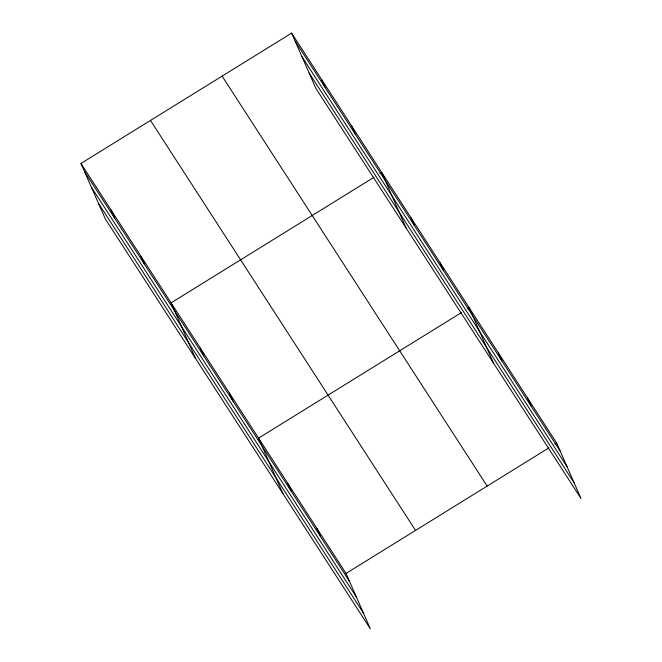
<?xml version="1.0" encoding="UTF-8"?>
<svg xmlns="http://www.w3.org/2000/svg" width="662" height="662" viewBox="0 0 662 662"><rect width="100%" height="100%" fill="white"/><g stroke="black" fill="none" stroke-linecap="round" stroke-linejoin="round"><path stroke-width="0.99" d="M80.971 163.464L346.027 573.433L370.381 628.9L105.324 218.932L80.971 163.464L291.619 33.1L556.676 443.068L581.029 498.536L315.973 88.567L291.619 33.1M373.922 177.325L171.094 302.857L195.439 358.324M380.005 173.568L381.742 172.492L406.087 227.951M461.389 312.621L258.561 438.145L282.906 493.612M467.471 308.856L469.209 307.78L493.554 363.248M346.027 573.433L548.856 447.909M554.938 444.144L556.676 443.068M295.153 41.143L560.209 451.112M302.021 56.791L567.077 466.76M309.104 72.919L574.153 482.888M222.109 76.122L487.166 486.09M150.489 120.443L415.546 530.411M84.504 171.508L349.561 581.476M91.373 187.156L356.429 597.124M98.456 203.284L363.504 613.252M527.523 397.97L531.048 406.013M498.37 352.879L501.895 360.914M440.056 262.682L443.581 270.725M410.895 217.583L414.429 225.626M351.704 126.028L355.229 134.063M321.666 79.564L325.191 87.607M316.875 528.334L320.4 536.377M287.713 483.243L291.247 491.278M229.408 393.046L232.933 401.089M200.247 347.955L203.78 355.99M141.056 256.393L144.581 264.436M111.017 209.928L114.543 217.972"/></g></svg>
